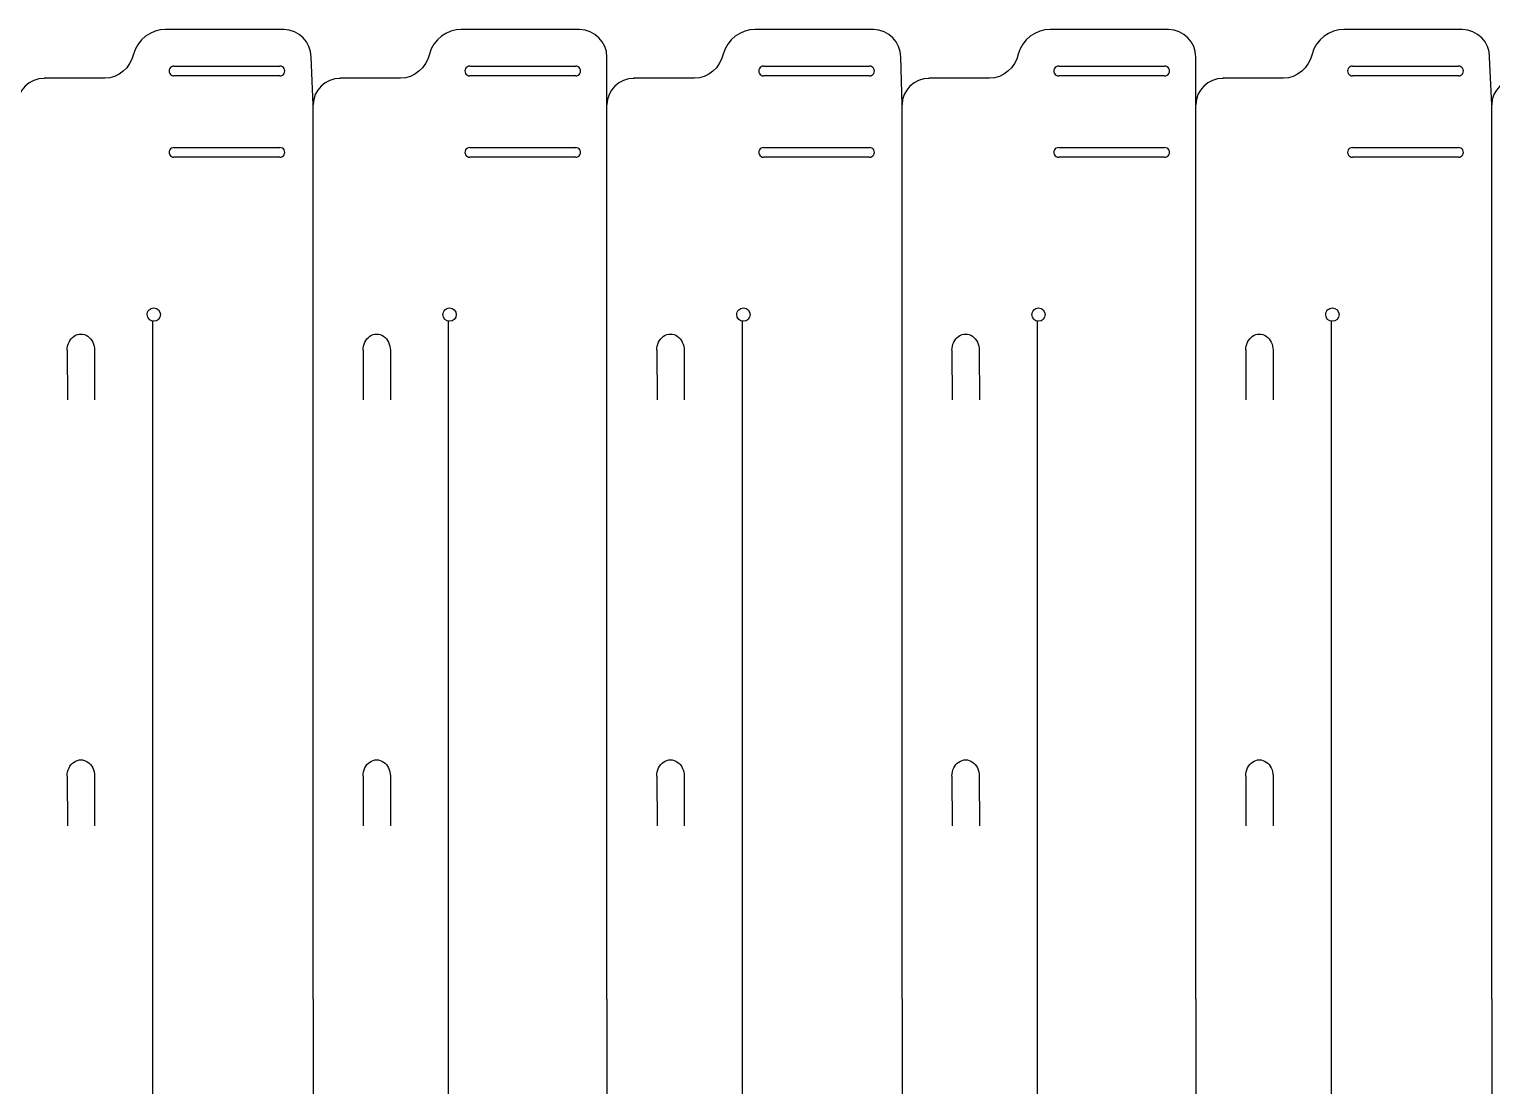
# Model space of a CAD drawing. Extents: x 8 to 984, y 25 to 710.
# Drawn here: x 389.6 to 658.8, y 515.8 to 710.4 of the extents above; entities that cross this region are included whole.
import ezdxf

# ---------------------------------------------------------------- set-up
doc = ezdxf.new("R2010")
doc.units = 0
doc.layers.add('Layer_1', color=7, linetype='CONTINUOUS')

msp = doc.modelspace()

# ---------------------------------------------------------------- linework, layer by layer
at = {"layer": 'Layer_1', "color": 7}
for p, q in [((436.40883, 710.299661), (414.652116, 710.343661)), ((490.860239, 710.299661), (469.103525, 710.343661)), ((544.941919, 710.299661), (523.185205, 710.343661)), ((599.256908, 710.299661), (577.500194, 710.343661)), ((653.338588, 710.299661), (631.581874, 710.343661)), ((441.82628, 696.432001), (441.451709, 705.237705)), ((495.90796, 696.432001), (495.903197, 705.237705)), ((550.222949, 696.432001), (549.984798, 705.237705)), ((604.304629, 696.432001), (604.299867, 705.237705)), ((658.766066, 696.432001), (658.381467, 705.237705)), ((403.479529, 701.339387), (392.290062, 701.336741)), ((457.930938, 701.339387), (446.741471, 701.336741)), ((512.012618, 701.339387), (500.823151, 701.336741)), ((566.327607, 701.339387), (555.13814, 701.336741)), ((620.409288, 701.339387), (609.21982, 701.336741)), ((441.82628, 531.72228), (441.82628, 696.432001)), ((495.90796, 531.72228), (495.90796, 696.432001)), ((550.222949, 531.72228), (550.222949, 696.432001)), ((604.304629, 531.72228), (604.304629, 696.432001)), ((658.766066, 531.722275), (658.766066, 696.432001)), ((412.497931, 659.033438), (412.497931, 659.033438)), ((466.94934, 659.033438), (466.94934, 659.033438)), ((521.03102, 659.033438), (521.03102, 659.033438)), ((575.34601, 659.033438), (575.34601, 659.033438)), ((629.42769, 659.033438), (629.42769, 659.033438)), ((412.319205, 406.469464), (412.319205, 656.655681)), ((466.770614, 406.469464), (466.770614, 656.655681)), ((520.852294, 406.469464), (520.852294, 656.655681)), ((575.167284, 406.469464), (575.167284, 656.655681)), ((629.248964, 406.469464), (629.248964, 656.655681)), ((441.82628, 531.72228), (441.82628, 343.774195)), ((495.90796, 531.72228), (495.90796, 343.774195)), ((550.222949, 531.72228), (550.222949, 343.774195)), ((604.304629, 531.72228), (604.304629, 343.774195)), ((658.766066, 531.722275), (658.766066, 343.774195))]:
    msp.add_line(p, q, dxfattribs=at)
at = {"layer": 'Layer_1', "color": 1}
for p, q in [((416.20731, 703.584668), (435.707314, 703.584668)), ((470.658719, 703.584668), (490.158723, 703.584668)), ((524.740399, 703.584668), (544.240402, 703.584668)), ((579.055389, 703.584668), (598.555392, 703.584668)), ((633.137069, 703.584668), (652.637072, 703.584668)), ((435.707314, 701.784681), (416.20731, 701.784681)), ((490.158723, 701.784681), (470.658719, 701.784681)), ((544.240402, 701.784681), (524.740399, 701.784681)), ((598.555392, 701.784681), (579.055389, 701.784681)), ((652.637072, 701.784681), (633.137069, 701.784681)), ((416.20731, 688.584671), (435.707314, 688.584671)), ((435.707314, 686.784685), (416.20731, 686.784685)), ((470.658719, 688.584671), (490.158723, 688.584671)), ((490.158723, 686.784685), (470.658719, 686.784685)), ((524.740399, 688.584671), (544.240402, 688.584671)), ((544.240402, 686.784685), (524.740399, 686.784685)), ((579.055389, 688.584671), (598.555392, 688.584671)), ((598.555392, 686.784685), (579.055389, 686.784685)), ((633.137069, 688.584671), (652.637072, 688.584671)), ((652.637072, 686.784685), (633.137069, 686.784685)), ((396.555542, 651.236379), (396.602294, 642.111667)), ((401.585245, 651.235956), (401.608793, 642.110662)), ((451.006951, 651.236379), (451.053703, 642.111667)), ((456.036654, 651.235956), (456.060201, 642.110662)), ((505.088631, 651.236379), (505.135383, 642.111667)), ((510.118334, 651.235956), (510.141881, 642.110662)), ((559.40362, 651.236379), (559.450372, 642.111667)), ((564.433323, 651.235956), (564.456871, 642.110662)), ((613.4853, 651.236379), (613.532052, 642.111667)), ((618.515003, 651.235956), (618.538551, 642.110662)), ((396.555542, 572.82388), (396.602294, 563.699195)), ((401.585245, 572.82351), (401.608793, 563.69819)), ((451.006951, 572.82388), (451.053703, 563.699195)), ((456.036654, 572.82351), (456.060201, 563.69819)), ((505.088631, 572.82388), (505.135383, 563.699195)), ((510.118334, 572.82351), (510.141881, 563.69819)), ((559.40362, 572.82388), (559.450372, 563.699195)), ((564.433323, 572.82351), (564.456871, 563.69819)), ((613.4853, 572.82388), (613.532052, 563.699195)), ((618.515003, 572.82351), (618.538551, 563.69819))]:
    msp.add_line(p, q, dxfattribs=at)
at = {"layer": 'Layer_1', "color": 7}
for points in [[(414.652116, 710.343661), (412.03544, 710.367209), (409.443767, 708.443053), (408.764264, 705.770232)], [(441.451709, 705.237705), (441.451709, 708.007708), (439.221483, 710.237907), (436.40883, 710.299661)], [(469.103525, 710.343661), (466.486849, 710.367209), (463.895175, 708.443053), (463.215672, 705.770232)], [(495.903197, 705.237705), (495.903197, 708.007708), (493.672971, 710.237907), (490.860318, 710.299661)], [(523.185205, 710.343661), (520.568529, 710.367209), (517.976855, 708.443053), (517.297352, 705.770232)], [(549.984798, 705.237705), (549.984798, 708.007708), (547.754572, 710.237907), (544.941919, 710.299661)], [(577.500194, 710.343661), (574.883518, 710.367209), (572.291845, 708.443053), (571.612342, 705.770232)], [(604.299867, 705.237705), (604.299867, 708.007708), (602.069641, 710.237907), (599.256988, 710.299661)], [(631.581874, 710.343661), (628.965198, 710.367209), (626.373525, 708.443053), (625.694022, 705.770232)], [(658.381467, 705.237705), (658.381467, 708.007708), (656.151241, 710.237907), (653.338588, 710.299661)], [(408.764264, 705.770232), (408.205649, 703.317545), (405.985848, 701.308061), (403.479529, 701.339387)], [(463.215672, 705.770232), (462.657058, 703.317545), (460.437256, 701.308061), (457.930938, 701.339387)], [(517.297352, 705.770232), (516.738738, 703.317545), (514.518936, 701.308061), (512.012618, 701.339387)], [(571.612342, 705.770232), (571.053727, 703.317545), (568.833926, 701.308061), (566.327607, 701.339387)], [(625.694022, 705.770232), (625.135407, 703.317545), (622.915606, 701.308061), (620.409288, 701.339387)], [(392.376157, 701.313061), (389.605282, 701.313061), (387.374871, 699.136308), (387.374871, 696.432001)], [(446.827566, 701.313061), (444.056691, 701.313061), (441.82628, 699.136308), (441.82628, 696.432001)], [(500.909246, 701.313061), (498.138371, 701.313061), (495.90796, 699.136308), (495.90796, 696.432001)], [(555.224236, 701.313061), (552.45336, 701.313061), (550.222949, 699.136308), (550.222949, 696.432001)], [(609.305916, 701.313061), (606.53504, 701.313061), (604.304629, 699.136308), (604.304629, 696.432001)], [(663.767352, 701.313061), (660.996477, 701.313061), (658.766066, 699.136308), (658.766066, 696.432001)], [(411.274339, 657.809846), (411.274339, 658.134331), (411.403244, 658.445587), (411.632718, 658.675034)], [(412.497931, 656.586281), (411.822159, 656.586281), (411.274339, 657.134074), (411.274339, 657.809846)], [(411.632718, 658.67506), (411.862191, 658.904533), (412.173394, 659.033438), (412.497931, 659.033438)], [(412.497931, 659.033438), (413.173677, 659.033438), (413.721497, 658.485619), (413.721497, 657.809846)], [(413.721497, 657.809846), (413.721471, 657.1341), (413.173677, 656.586281), (412.497931, 656.586281)], [(465.725748, 657.809846), (465.725748, 658.134331), (465.854653, 658.445587), (466.084126, 658.675034)], [(466.94934, 656.586281), (466.273568, 656.586281), (465.725748, 657.134074), (465.725748, 657.809846)], [(466.084126, 658.67506), (466.313599, 658.904533), (466.624802, 659.033438), (466.94934, 659.033438)], [(466.94934, 659.033438), (467.625086, 659.033438), (468.172906, 658.485619), (468.172906, 657.809846)], [(468.172906, 657.809846), (468.172879, 657.1341), (467.625086, 656.586281), (466.94934, 656.586281)], [(519.807428, 657.809846), (519.807428, 658.134331), (519.936333, 658.445587), (520.165806, 658.675034)], [(521.03102, 656.586281), (520.355248, 656.586281), (519.807428, 657.134074), (519.807428, 657.809846)], [(520.165806, 658.67506), (520.395279, 658.904533), (520.706482, 659.033438), (521.03102, 659.033438)], [(521.03102, 659.033438), (521.706766, 659.033438), (522.254586, 658.485619), (522.254586, 657.809846)], [(522.254586, 657.809846), (522.254559, 657.1341), (521.706766, 656.586281), (521.03102, 656.586281)], [(574.122418, 657.809846), (574.122418, 658.134331), (574.251323, 658.445587), (574.480796, 658.675034)], [(575.34601, 656.586281), (574.670237, 656.586281), (574.122418, 657.134074), (574.122418, 657.809846)], [(574.480796, 658.67506), (574.710269, 658.904533), (575.021472, 659.033438), (575.34601, 659.033438)], [(575.34601, 659.033438), (576.021756, 659.033438), (576.569575, 658.485619), (576.569575, 657.809846)], [(576.569575, 657.809846), (576.569549, 657.1341), (576.021756, 656.586281), (575.34601, 656.586281)], [(628.204098, 657.809846), (628.204098, 658.134331), (628.333003, 658.445587), (628.562476, 658.675034)], [(629.42769, 656.586281), (628.751918, 656.586281), (628.204098, 657.134074), (628.204098, 657.809846)], [(628.562476, 658.67506), (628.791949, 658.904533), (629.103152, 659.033438), (629.42769, 659.033438)], [(629.42769, 659.033438), (630.103436, 659.033438), (630.651255, 658.485619), (630.651255, 657.809846)], [(630.651255, 657.809846), (630.651229, 657.1341), (630.103436, 656.586281), (629.42769, 656.586281)]]:
    msp.add_open_spline(points, degree=3, dxfattribs=at)
at = {"layer": 'Layer_1', "color": 1}
for points in [[(415.427874, 703.134691), (415.267114, 702.856217), (415.267114, 702.513158), (415.427874, 702.234684)], [(416.20731, 703.584668), (415.885762, 703.584668), (415.588635, 703.413165), (415.427874, 703.134665)], [(436.486723, 703.134691), (436.325963, 703.413165), (436.028835, 703.584694), (435.707314, 703.584694)], [(436.486723, 702.234684), (436.647511, 702.513132), (436.647511, 702.856217), (436.486723, 703.134665)], [(469.879283, 703.134691), (469.718522, 702.856217), (469.718522, 702.513158), (469.879283, 702.234684)], [(470.658719, 703.584668), (470.337171, 703.584668), (470.040044, 703.413165), (469.879283, 703.134665)], [(490.938132, 703.134691), (490.777371, 703.413165), (490.480244, 703.584694), (490.158723, 703.584694)], [(490.938132, 702.234684), (491.098919, 702.513132), (491.098919, 702.856217), (490.938132, 703.134665)], [(523.960963, 703.134691), (523.800202, 702.856217), (523.800202, 702.513158), (523.960963, 702.234684)], [(524.740399, 703.584668), (524.418851, 703.584668), (524.121724, 703.413165), (523.960963, 703.134665)], [(545.019812, 703.134691), (544.859051, 703.413165), (544.561924, 703.584694), (544.240402, 703.584694)], [(545.019812, 702.234684), (545.180599, 702.513132), (545.180599, 702.856217), (545.019812, 703.134665)], [(578.275953, 703.134691), (578.115192, 702.856217), (578.115192, 702.513158), (578.275953, 702.234684)], [(579.055389, 703.584668), (578.733841, 703.584668), (578.436714, 703.413165), (578.275953, 703.134665)], [(599.334802, 703.134691), (599.174041, 703.413165), (598.876914, 703.584694), (598.555392, 703.584694)], [(599.334802, 702.234684), (599.495589, 702.513132), (599.495589, 702.856217), (599.334802, 703.134665)], [(632.357633, 703.134691), (632.196872, 702.856217), (632.196872, 702.513158), (632.357633, 702.234684)], [(633.137069, 703.584668), (632.815521, 703.584668), (632.518394, 703.413165), (632.357633, 703.134665)], [(653.416482, 703.134691), (653.255721, 703.413165), (652.958594, 703.584694), (652.637072, 703.584694)], [(653.416482, 702.234684), (653.577269, 702.513132), (653.577269, 702.856217), (653.416482, 703.134665)], [(415.427874, 702.234684), (415.588635, 701.956184), (415.885762, 701.784681), (416.20731, 701.784681)], [(435.707314, 701.784681), (436.028835, 701.784681), (436.325963, 701.95621), (436.486723, 702.234684)], [(469.879283, 702.234684), (470.040044, 701.956184), (470.337171, 701.784681), (470.658719, 701.784681)], [(490.158723, 701.784681), (490.480244, 701.784681), (490.777371, 701.95621), (490.938132, 702.234684)], [(523.960963, 702.234684), (524.121724, 701.956184), (524.418851, 701.784681), (524.740399, 701.784681)], [(544.240402, 701.784681), (544.561924, 701.784681), (544.859051, 701.95621), (545.019812, 702.234684)], [(578.275953, 702.234684), (578.436714, 701.956184), (578.733841, 701.784681), (579.055389, 701.784681)], [(598.555392, 701.784681), (598.876914, 701.784681), (599.174041, 701.95621), (599.334802, 702.234684)], [(632.357633, 702.234684), (632.518394, 701.956184), (632.815521, 701.784681), (633.137069, 701.784681)], [(652.637072, 701.784681), (652.958594, 701.784681), (653.255721, 701.95621), (653.416482, 702.234684)], [(415.427874, 688.134695), (415.267114, 687.856221), (415.267114, 687.513162), (415.427874, 687.234688)], [(416.20731, 688.584671), (415.885762, 688.584671), (415.588635, 688.413169), (415.427874, 688.134668)], [(415.427874, 687.234688), (415.588635, 686.956188), (415.885762, 686.784685), (416.20731, 686.784685)], [(436.486723, 688.134695), (436.325963, 688.413169), (436.028835, 688.584698), (435.707314, 688.584698)], [(435.707314, 686.784685), (436.028835, 686.784685), (436.325963, 686.956214), (436.486723, 687.234688)], [(436.486723, 687.234688), (436.647511, 687.513135), (436.647511, 687.856221), (436.486723, 688.134668)], [(469.879283, 688.134695), (469.718522, 687.856221), (469.718522, 687.513162), (469.879283, 687.234688)], [(470.658719, 688.584671), (470.337171, 688.584671), (470.040044, 688.413169), (469.879283, 688.134668)], [(469.879283, 687.234688), (470.040044, 686.956188), (470.337171, 686.784685), (470.658719, 686.784685)], [(490.938132, 688.134695), (490.777371, 688.413169), (490.480244, 688.584698), (490.158723, 688.584698)], [(490.158723, 686.784685), (490.480244, 686.784685), (490.777371, 686.956214), (490.938132, 687.234688)], [(490.938132, 687.234688), (491.098919, 687.513135), (491.098919, 687.856221), (490.938132, 688.134668)], [(523.960963, 688.134695), (523.800202, 687.856221), (523.800202, 687.513162), (523.960963, 687.234688)], [(524.740399, 688.584671), (524.418851, 688.584671), (524.121724, 688.413169), (523.960963, 688.134668)], [(523.960963, 687.234688), (524.121724, 686.956188), (524.418851, 686.784685), (524.740399, 686.784685)], [(545.019812, 688.134695), (544.859051, 688.413169), (544.561924, 688.584698), (544.240402, 688.584698)], [(544.240402, 686.784685), (544.561924, 686.784685), (544.859051, 686.956214), (545.019812, 687.234688)], [(545.019812, 687.234688), (545.180599, 687.513135), (545.180599, 687.856221), (545.019812, 688.134668)], [(578.275953, 688.134695), (578.115192, 687.856221), (578.115192, 687.513162), (578.275953, 687.234688)], [(579.055389, 688.584671), (578.733841, 688.584671), (578.436714, 688.413169), (578.275953, 688.134668)], [(578.275953, 687.234688), (578.436714, 686.956188), (578.733841, 686.784685), (579.055389, 686.784685)], [(599.334802, 688.134695), (599.174041, 688.413169), (598.876914, 688.584698), (598.555392, 688.584698)], [(598.555392, 686.784685), (598.876914, 686.784685), (599.174041, 686.956214), (599.334802, 687.234688)], [(599.334802, 687.234688), (599.495589, 687.513135), (599.495589, 687.856221), (599.334802, 688.134668)], [(632.357633, 688.134695), (632.196872, 687.856221), (632.196872, 687.513162), (632.357633, 687.234688)], [(633.137069, 688.584671), (632.815521, 688.584671), (632.518394, 688.413169), (632.357633, 688.134668)], [(632.357633, 687.234688), (632.518394, 686.956188), (632.815521, 686.784685), (633.137069, 686.784685)], [(653.416482, 688.134695), (653.255721, 688.413169), (652.958594, 688.584698), (652.637072, 688.584698)], [(652.637072, 686.784685), (652.958594, 686.784685), (653.255721, 686.956214), (653.416482, 687.234688)], [(653.416482, 687.234688), (653.577269, 687.513135), (653.577269, 687.856221), (653.416482, 688.134668)], [(397.813027, 653.838424), (398.59114, 654.374893), (399.549832, 654.374893), (400.327971, 653.838424)], [(452.264436, 653.838424), (453.042549, 654.374893), (454.00124, 654.374893), (454.77938, 653.838424)], [(506.346116, 653.838424), (507.124229, 654.374893), (508.08292, 654.374893), (508.86106, 653.838424)], [(560.661106, 653.838424), (561.439219, 654.374893), (562.39791, 654.374893), (563.17605, 653.838424)], [(614.742786, 653.838424), (615.520899, 654.374893), (616.47959, 654.374893), (617.25773, 653.838424)], [(396.555542, 651.237676), (396.555542, 652.310588), (397.034888, 653.301981), (397.813027, 653.838424)], [(400.327971, 653.838424), (401.106084, 653.301981), (401.585245, 652.310561), (401.585245, 651.237649)], [(451.006951, 651.237676), (451.006951, 652.310588), (451.486296, 653.301981), (452.264436, 653.838424)], [(454.77938, 653.838424), (455.557493, 653.301981), (456.036654, 652.310561), (456.036654, 651.237649)], [(505.088631, 651.237676), (505.088631, 652.310588), (505.567976, 653.301981), (506.346116, 653.838424)], [(508.86106, 653.838424), (509.639173, 653.301981), (510.118334, 652.310561), (510.118334, 651.237649)], [(559.40362, 651.237676), (559.40362, 652.310588), (559.882966, 653.301981), (560.661106, 653.838424)], [(563.17605, 653.838424), (563.954163, 653.301981), (564.433323, 652.310561), (564.433323, 651.237649)], [(613.4853, 651.237676), (613.4853, 652.310588), (613.964646, 653.301981), (614.742786, 653.838424)], [(617.25773, 653.838424), (618.035843, 653.301981), (618.515003, 652.310561), (618.515003, 651.237649)], [(396.555542, 572.825203), (396.555542, 573.898115), (397.034888, 574.889483), (397.813027, 575.425952)], [(397.813027, 575.425952), (398.59114, 575.962394), (399.549832, 575.962394), (400.327971, 575.425952)], [(400.327971, 575.425952), (401.106084, 574.889483), (401.585245, 573.898062), (401.585245, 572.82515)], [(451.006951, 572.825203), (451.006951, 573.898115), (451.486296, 574.889483), (452.264436, 575.425952)], [(452.264436, 575.425952), (453.042549, 575.962394), (454.00124, 575.962394), (454.77938, 575.425952)], [(454.77938, 575.425952), (455.557493, 574.889483), (456.036654, 573.898062), (456.036654, 572.82515)], [(505.088631, 572.825203), (505.088631, 573.898115), (505.567976, 574.889483), (506.346116, 575.425952)], [(506.346116, 575.425952), (507.124229, 575.962394), (508.08292, 575.962394), (508.86106, 575.425952)], [(508.86106, 575.425952), (509.639173, 574.889483), (510.118334, 573.898062), (510.118334, 572.82515)], [(559.40362, 572.825203), (559.40362, 573.898115), (559.882966, 574.889483), (560.661106, 575.425952)], [(560.661106, 575.425952), (561.439219, 575.962394), (562.39791, 575.962394), (563.17605, 575.425952)], [(563.17605, 575.425952), (563.954163, 574.889483), (564.433323, 573.898062), (564.433323, 572.82515)], [(613.4853, 572.825203), (613.4853, 573.898115), (613.964646, 574.889483), (614.742786, 575.425952)], [(614.742786, 575.425952), (615.520899, 575.962394), (616.47959, 575.962394), (617.25773, 575.425952)], [(617.25773, 575.425952), (618.035843, 574.889483), (618.515003, 573.898062), (618.515003, 572.82515)]]:
    msp.add_open_spline(points, degree=3, dxfattribs=at)

doc.saveas('drawing.dxf')
